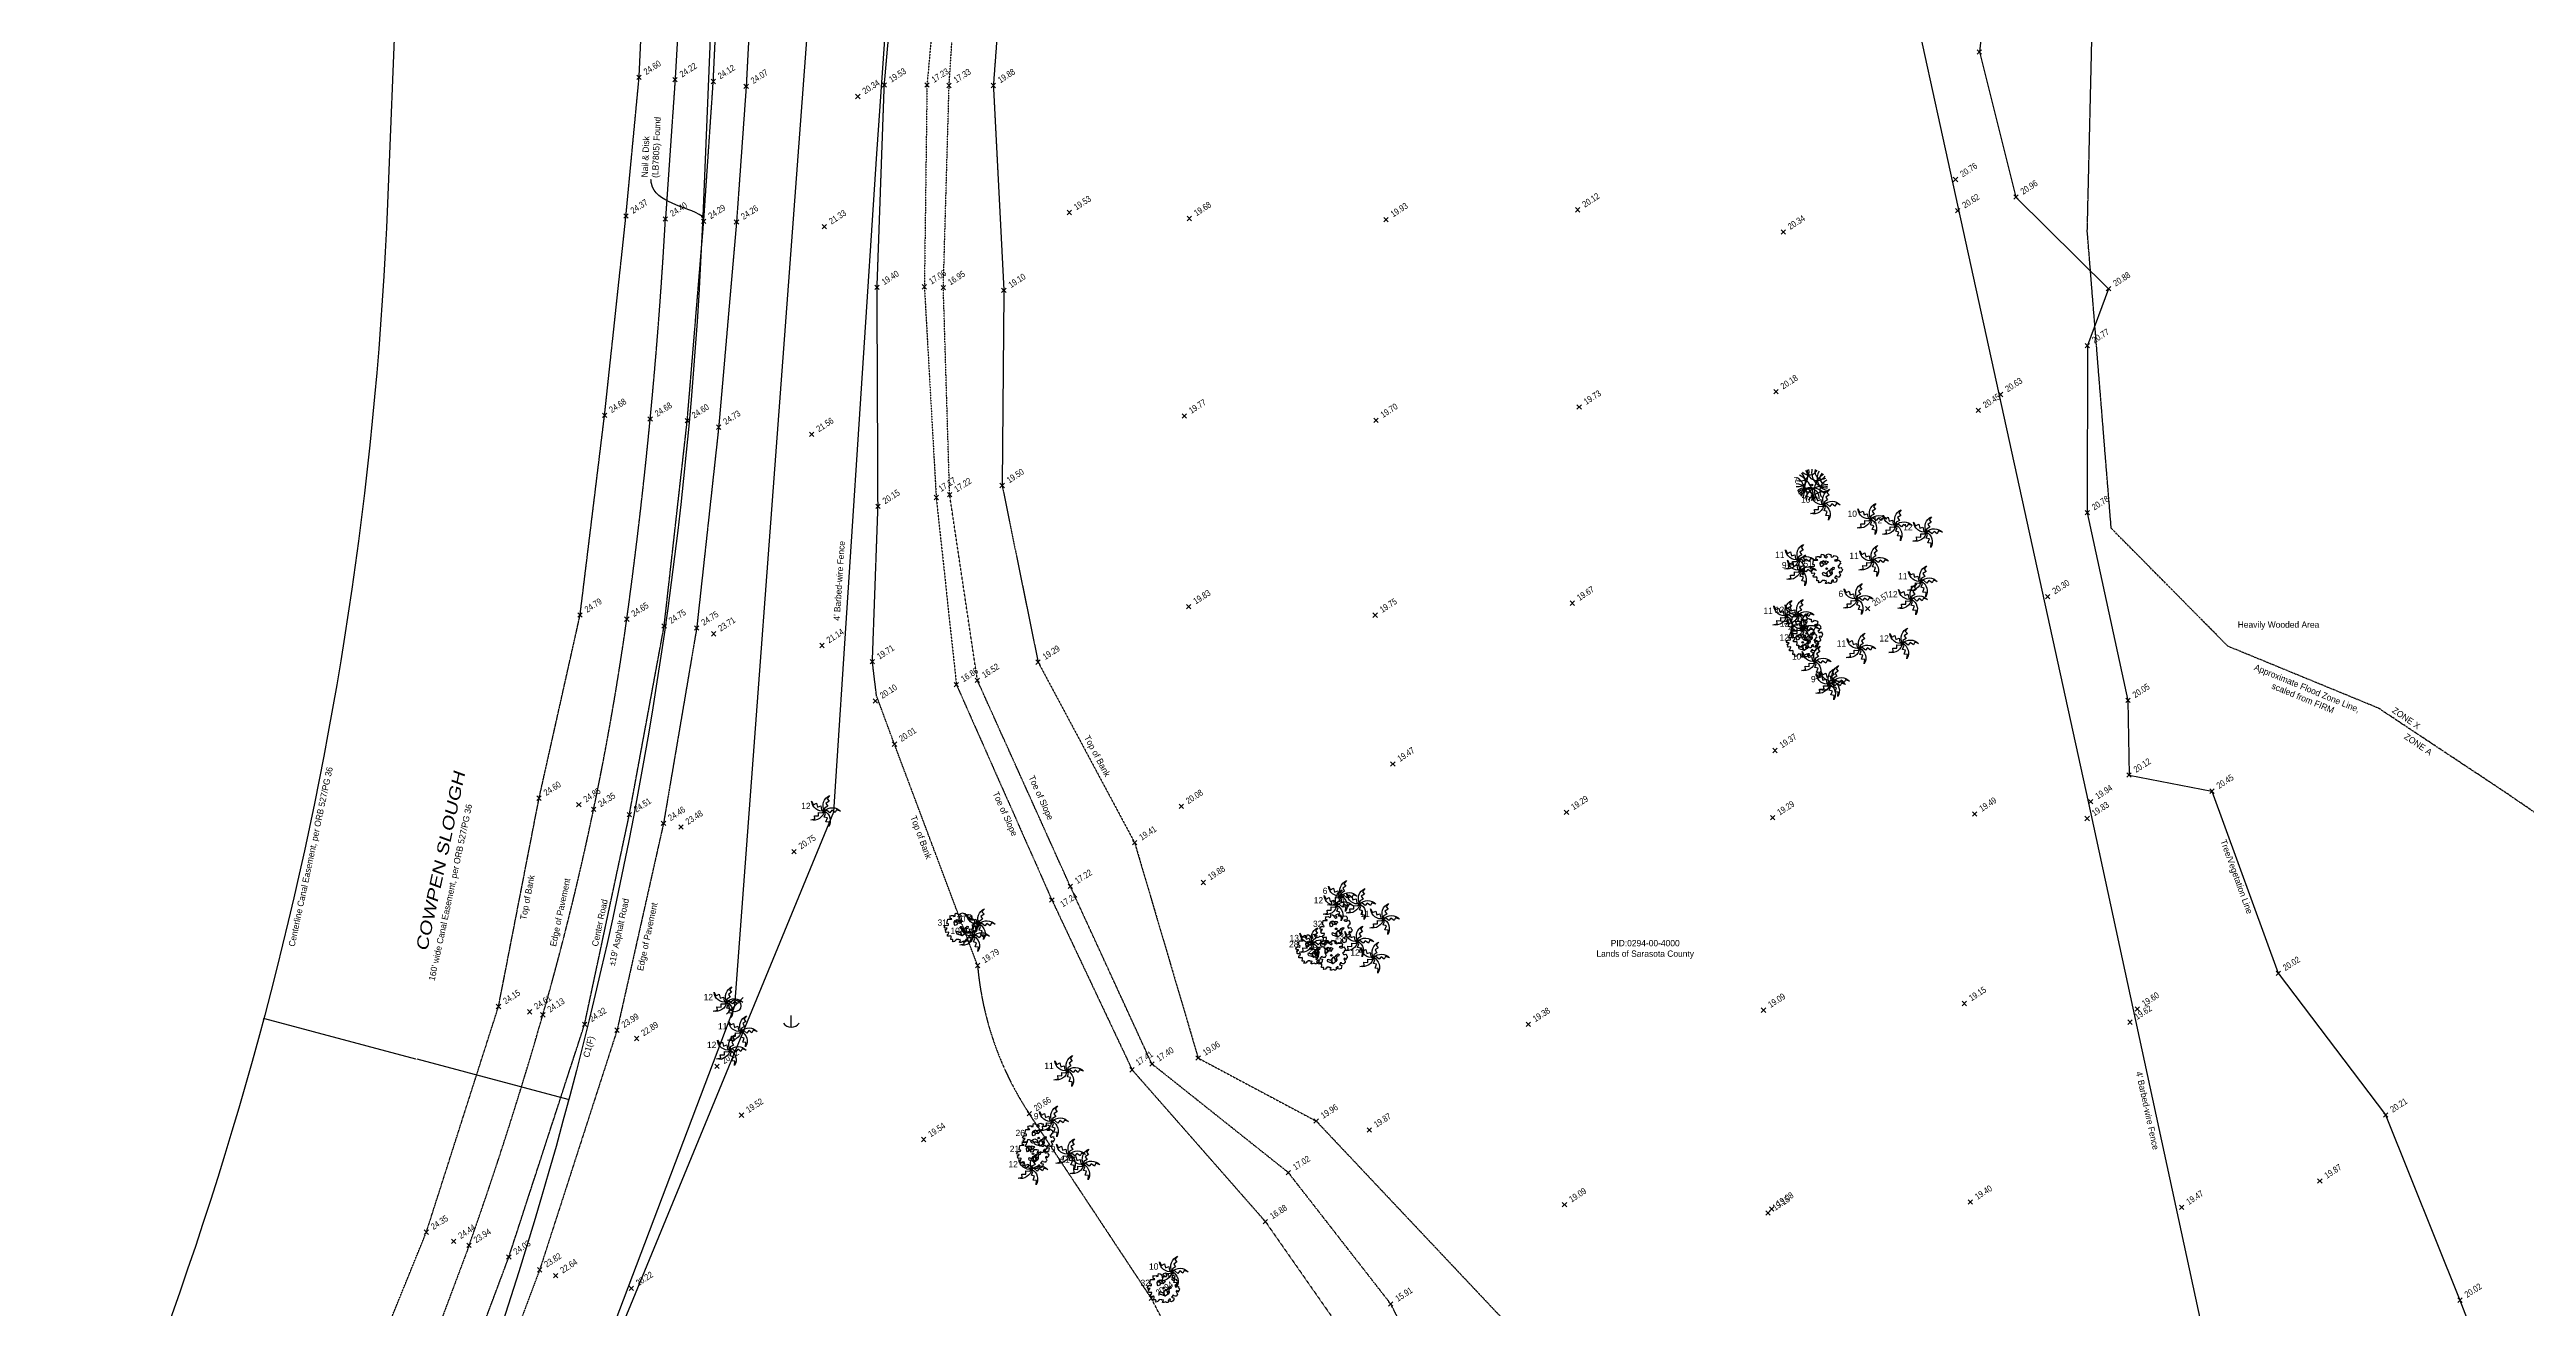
# Model space of a CAD drawing. Header units: inches. Extents: x -625442 to 34963, y -27993 to 66986.
# Drawn here: x -220324 to -212788, y 35544 to 39374 of the extents above; entities that cross this region are included whole.
import ezdxf
from ezdxf.enums import TextEntityAlignment as Align

# ---------------------------------------------------------------- set-up
doc = ezdxf.new("R2010")
doc.units = ezdxf.units.IN
doc.header["$LTSCALE"] = 0.5
doc.header["$MEASUREMENT"] = 0
doc.header["$PDMODE"] = 35
for name, pattern in [('CENTER2', [1.125, 0.75, -0.125, 0.125, -0.125]), ('DASHED2', [0.375, 0.25, -0.125]), ('DIVIDE2', [0.625, 0.25, -0.125, 0, -0.125, 0, -0.125]), ('PHANTOM', [20, 10, -2, 2, -2, 2, -2])]:
    doc.linetypes.add(name, pattern=pattern)
for name, color, linetype in [('BOUNDARY', 7, 'Continuous'), ('CL_ROAD', 227, 'CENTER2'), ('EASEMENT', 7, 'Continuous'), ('EDGE OF PAVEMENT', 253, 'DASHED2'), ('FEMA FLOOD ZONE', 190, 'PHANTOM'), ('FENCE', 7, 'FEN_LINE'), ('GUY WIRE', 10, 'Continuous'), ('OVERHEAD WIRE', 251, 'OHE_POWER_LINE'), ('POWER POLE WOODMARK', 2, 'Continuous'), ('SPOT ELEVATION TEXT', 252, 'Continuous'), ('SURVEY MONUMENTS', 1, 'Continuous'), ('TEXT', 7, 'Continuous'), ('TOE OF SLOPE', 36, 'DIVIDE2'), ('TOP OF BANK', 252, 'DASHED2'), ('TREE LINE', 73, 'Continuous'), ('Trees-Anno', 43, 'Continuous'), ('TreesMARK', 46, 'Continuous')]:
    doc.layers.add(name, color=color, linetype=linetype)
doc.styles.add('BLDG', font='IC-Romans.shx', dxfattribs={"width": 0.8})
doc.styles.add('BRG', font='swissc.ttf', dxfattribs={"width": 1.5, "oblique": 8})
doc.styles.add('ROMANS', font='ROMANS.SHX', dxfattribs={"height": 0.2})
doc.styles.get("Standard").update_dxf_attribs({"font": 'Arial.ttf'})
doc.styles.add('TXT', font='IC-Romans.shx')
doc.linetypes.add('FEN_LINE', pattern='A,0.5,-0.2,[" X ",Standard,S=0.1,R=0,X=-0.1,Y=-0.05],-0.25', length=0.95)
doc.linetypes.add('OHE_POWER_LINE', pattern='A,0.43,["OE",ROMANS,S=0.07,R=0,X=0,Y=-0.036398],0.009979,-0.121091', length=0.56107)
doc.dimstyles.new('20 SCALE', dxfattribs={"dimtxt": 1.6, "dimasz": 2, "dimexe": 0.18, "dimexo": 0.0625, "dimgap": 0.04, "dimtad": 0, "dimdec": 1, "dimzin": 0, "dimdsep": 46, "dimtxsty": 'BLDG', "dimcen": 0.09, "dimaunit": 1, "dimadec": 4, "dimazin": 0, "dimtfac": 1, "dimtdec": 1, "dimtofl": 0, "dimtmove": 2, "dimatfit": 3, "dimfxl": 1, "dimtolj": 1, "dimtzin": 0, "dimarcsym": 0})

# ---------------------------------------------------------------- blocks, each defined once
blk = doc.blocks.new('SPT10')
at = {"color": 0, "linetype": 'Continuous'}
for p, q in [((-0.35, -0.35), (0.35, 0.35)), ((0.35, -0.35), (-0.35, 0.35))]:
    blk.add_line(p, q, dxfattribs=at)
blk = doc.blocks.new('SPT3')
at = {"color": 0, "linetype": 'ByBlock', "const_width": 0.25, "flags": 128}
blk.add_lwpolyline([(-0.125, 0, 1), (0.125, 0, 1)], format="xyb", close=True, dxfattribs=at)
blk = doc.blocks.new('TREE11')
at = {"linetype": 'Continuous'}
for p, q in [((-0.134, 0.178), (-0.184, 0.176)), ((-0.156, 0.177), (-0.179, 0.211)), ((-0.132, 0.24), (-0.134, 0.178)), ((-0.134, 0.178), (-0.103, 0.129)), ((-0.094, 0.242), (-0.047, 0.184)), ((-0.034, 0.247), (-0.058, 0.14)), ((0.006, -0.194), (-0.03, -0.231)), ((0.008, -0.119), (0.006, -0.244)), ((0.008, -0.167), (0.027, -0.23)), ((0.027, -0.23), (0.058, -0.256)), ((0.065, -0.059), (0.113, -0.104)), ((0.096, -0.089), (0.115, -0.156)), ((0.113, -0.104), (0.17, -0.108)), ((0.115, -0.156), (0.157, -0.173)), ((0.141, -0.107), (0.163, -0.133))]:
    blk.add_line(p, q, dxfattribs=at)
for points in [[(-0.04, 0.357), (-0.015, 0.344), (0.008, 0.351), (0.028, 0.361), (0.015, 0.389), (-0.027, 0.402), (-0.019, 0.434), (0.006, 0.451), (0.063, 0.474), (0.102, 0.449), (0.138, 0.447), (0.147, 0.41), (0.136, 0.393), (0.141, 0.378), (0.17, 0.37), (0.196, 0.378), (0.22, 0.391), (0.243, 0.415), (0.313, 0.402), (0.339, 0.381), (0.35, 0.351), (0.344, 0.329), (0.34, 0.28), (0.289, 0.282), (0.248, 0.275), (0.265, 0.252), (0.293, 0.244), (0.328, 0.244), (0.361, 0.265), (0.39, 0.275), (0.412, 0.246), (0.437, 0.224), (0.433, 0.195), (0.446, 0.154), (0.413, 0.148), (0.388, 0.092), (0.354, 0.079), (0.368, 0.058), (0.388, 0.027), (0.422, 0.031), (0.457, 0.043), (0.483, 0.016), (0.474, 0.001), (0.503, -0.026), (0.494, -0.071), (0.476, -0.084), (0.45, -0.136), (0.429, -0.087), (0.398, -0.104), (0.399, -0.119), (0.44, -0.196), (0.432, -0.226), (0.411, -0.238), (0.409, -0.268), (0.363, -0.268), (0.329, -0.255), (0.315, -0.23), (0.28, -0.238), (0.276, -0.273), (0.246, -0.282), (0.266, -0.303), (0.327, -0.315), (0.32, -0.365), (0.306, -0.423), (0.28, -0.423), (0.248, -0.44), (0.207, -0.421), (0.216, -0.36), (0.179, -0.362), (0.166, -0.381), (0.14, -0.4), (0.162, -0.419), (0.138, -0.464), (0.091, -0.464), (0.072, -0.441), (0.001, -0.467), (-0.033, -0.467), (-0.028, -0.422), (-0.003, -0.413), (-0.014, -0.379), (-0.063, -0.389), (-0.062, -0.374), (-0.141, -0.37), (-0.149, -0.404), (-0.177, -0.406), (-0.18, -0.435), (-0.24, -0.45), (-0.26, -0.42), (-0.236, -0.405), (-0.254, -0.38), (-0.315, -0.38), (-0.303, -0.291), (-0.316, -0.259), (-0.349, -0.272), (-0.418, -0.27), (-0.422, -0.212), (-0.383, -0.196), (-0.372, -0.151), (-0.384, -0.142), (-0.455, -0.151), (-0.484, -0.125), (-0.473, -0.106), (-0.49, -0.053), (-0.458, -0.053), (-0.439, -0.033), (-0.432, -0.017), (-0.493, -0.016), (-0.518, 0.028), (-0.497, 0.053), (-0.45, 0.082), (-0.409, 0.069), (-0.382, 0.08), (-0.388, 0.119), (-0.437, 0.131), (-0.412, 0.266), (-0.287, 0.27), (-0.282, 0.283), (-0.337, 0.3), (-0.331, 0.357), (-0.341, 0.379), (-0.305, 0.383), (-0.238, 0.387), (-0.216, 0.358), (-0.176, 0.368), (-0.17, 0.404), (-0.164, 0.459), (-0.113, 0.45), (-0.059, 0.418), (-0.073, 0.387)], [(-0.118, 0.258), (-0.067, 0.236), (-0.022, 0.249), (0.027, 0.23), (0.047, 0.196), (0.015, 0.181), (-0.022, 0.128), (-0.087, 0.145), (-0.114, 0.117), (-0.121, 0.09), (-0.174, 0.064), (-0.194, 0.1), (-0.201, 0.17), (-0.18, 0.224), (-0.136, 0.243)], [(0.014, -0.114), (0.079, -0.044), (0.118, -0.048), (0.163, 0.008), (0.206, 0.048), (0.241, 0.034), (0.227, -0.023), (0.185, -0.025), (0.166, -0.07), (0.171, -0.149), (0.145, -0.196), (0.088, -0.232), (0.048, -0.263), (-0.004, -0.237), (-0.053, -0.224), (-0.108, -0.207), (-0.126, -0.167), (-0.115, -0.115), (-0.029, -0.154)]]:
    blk.add_lwpolyline(points, close=True, dxfattribs=at)
blk.add_circle((0, 0), 0.0248, dxfattribs=at)
blk = doc.blocks.new('TR_PALM')
at = {"flags": 128}
blk.add_lwpolyline([(0, 0, -0.423359), (0.213, -0.004), (0.161, 0.014), (0.143, -0.022), (0.101, 0.009), (0.074, -0.024), (0.035, 0.008), (0, 0.001, -0.425081), (0.059, -0.206), (0.064, -0.148), (0.021, -0.143), (0.04, -0.091), (-0.001, -0.08), (0.016, -0.032), (0.001, 0, -0.432562), (-0.179, -0.119), (-0.124, -0.106), (-0.129, -0.064), (-0.075, -0.066), (-0.075, -0.022), (-0.024, -0.026), (0, 0, -0.439984), (-0.168, 0.13), (-0.142, 0.082), (-0.101, 0.103), (-0.088, 0.051), (-0.045, 0.066), (-0.035, 0.015), (-0.001, 0.001, -0.429715), (0.069, 0.202), (0.037, 0.16), (0.064, 0.129), (0.021, 0.1), (0.046, 0.063), (0.003, 0.038), (-0.001, 0.001)], format="xyb", dxfattribs=at)
blk = doc.blocks.new('TREE9')
at = {"xscale": 2.399999904, "yscale": 2.399999904, "zscale": 2.399999904}
blk.add_blockref('TR_PALM', (-0.001, -0.001), dxfattribs=at)
blk = doc.blocks.new('TREE20')
at = {"linetype": 'Continuous'}
blk.add_circle((0, 0), 0.025, dxfattribs=at)
for centre, radius, start, end in [((-0.44, 0.26), 0.313, 259.47137, 39.08009), ((-0.512, -0.329), 0.367, 337.89391, 87.59768), ((-0.373, 0.416), 0.291, 249.14999, 15.23848), ((-0.714, -0.187), 0.484, 332.601, 56.76991), ((-0.605, 0.076), 0.405, 298.84179, 47.05138), ((-0.733, -0.401), 0.785, 352.83883, 64.24448), ((-0.089, 0.6), 0.286, 223.45423, 333.34679), ((0.163, 0.449), 0.309, 174.74558, 325.40406), ((0.479, 0.398), 0.488, 167.87514, 271.59509), ((0.64, -0.16), 0.56, 119.21466, 213.27818), ((0.323, 0.413), 0.231, 161.06459, 302.49762), ((0.555, 0.215), 0.392, 144.76804, 256.97326), ((0.615, -0.193), 0.367, 111.93115, 212.77317), ((0.457, 0.217), 0.206, 129.60784, 282.38499), ((-0.252, -0.367), 0.269, 331.48078, 140.2154), ((-0.034, -0.686), 0.599, 42.05024, 132.03666), ((-0.161, -0.486), 0.266, 359.40667, 143.48869), ((-0.052, -0.411), 0.288, 354.24744, 171.91889), ((0.344, -0.652), 0.615, 75.75406, 159.94395), ((0.438, -0.924), 0.708, 89.08086, 141.75977)]:
    blk.add_arc(centre, radius, start, end, dxfattribs=at)
blk = doc.blocks.new('SPT28')
at = {"color": 0, "linetype": 'Continuous'}
blk.add_line((0.53, 0.53), (-0.53, -0.53), dxfattribs=at)
blk.add_circle((0, 0), 0.375, dxfattribs=at)
blk = doc.blocks.new('SPT51')
at = {"color": 0, "linetype": 'Continuous'}
blk.add_line((0, 0), (0, 0.375), dxfattribs=at)
blk.add_arc((0, 0.3125), 0.3125, 216.869898, 323.130102, dxfattribs=at)
blk = doc.blocks.new('*D744')
at = {"layer": 'DEFPOINTS', "color": 0, "transparency": 16777216}
for p in [(-219672.4, 36423.5), (-219671.6, 36426.4), (-218744.7, 36176.3)]:
    blk.add_point(p, dxfattribs=at)
at = {"layer": 'TEXT', "color": 0, "lineweight": -2, "transparency": 16777216}
for p, q in [((-219672.3, 36423.6), (-219671.6, 36426.5)), ((-219669.7, 36425.8), (-219210.5, 36303.5)), ((-218745.9, 36179.6), (-219205.1, 36302)), ((-218744.7, 36176.4), (-218743.9, 36179.3))]:
    blk.add_line(p, q, dxfattribs=at)
at = {"layer": 'TEXT', "color": 0, "transparency": 16777216}
for points in [[(-219669.6, 36426.2), (-219669.8, 36425.5), (-219671.6, 36426.4)], [(-218745.8, 36180), (-218746, 36179.3), (-218744, 36179.1)]]:
    blk.add_solid(points, dxfattribs=at)
at = {"layer": 'TEXT', "color": 0, "transparency": 16777216, "insert": (-219207.8, 36302.7), "char_height": 1.6, "attachment_point": 5, "rotation": 345.07681, "style": 'BLDG'}
blk.add_mtext("\\A1;960.0'", dxfattribs=at)

msp = doc.modelspace()

# ---------------------------------------------------------------- linework, layer by layer
at = {"layer": 'BOUNDARY'}
msp.add_lwpolyline([(-215220.80268, 64043.88481), (-215998.24827, 63093.9977, 0.1626301766), (-218581.27069, 56302.95768), (-219295.33756, 38905.7259, -0.1030827088), (-220436.51138, 34369.63044), (-224041.13928, 26943.56825, -0.0480698895), (-225759.29655, 24128.35616), (-232751.13138, 14816.23434, -0.0821429728), (-235452.61013, 12233.93995), (-236282.58151, 11667.43194, -0.0683606838), (-239075.16348, 10275.42918), (-244667.80823, 8385.33493, -0.0559828453), (-246544.08142, 7977.44989), (-246582.75851, 7973.48282, 0.1646773725), (-250598.35836, 6138.4667), (-251667.98157, 5131.84879, 0.0898707178), (-254097.89113, 1844.09453)], format="xyb", dxfattribs=at)
at = {"layer": 'CL_ROAD'}
msp.add_lwpolyline([(-219150.83267, 35099.35513), (-218926.27925, 35700.16904), (-218695.84047, 36408.25936), (-218559.69212, 37045.92477), (-218453.80653, 37619.86519), (-218383.53187, 38244.59365), (-218333.32313, 38851.31957), (-218304.36464, 39276.83855), (-218275.81935, 39879.6829), (-218253.57625, 40545.44465), (-218201.82979, 41131.75021), (-218159.04233, 41669.09914), (-218045.20839, 42272.9492), (-217860.33237, 42880.48294), (-217673.76013, 43378.02317), (-217413.99095, 43910.06809), (-217157.20652, 44420.2183), (-216872.01844, 44922.55196), (-216553.58045, 45457.47802), (-216239.18243, 46008.81911), (-215926.08557, 46522.71261), (-215621.94092, 47050.88259), (-215305.62095, 47595.29319), (-214036.78983, 49768.75315)], dxfattribs=at)
at = {"layer": 'EASEMENT'}
msp.add_lwpolyline([(-215255.35094, 62485.96518, 0.1626301766), (-217622.07832, 56263.58777), (-218336.14519, 38866.35599, -0.1030827088), (-219572.87769, 33950.42063), (-223177.50559, 26524.35845, -0.0480698895), (-224991.60308, 23551.94768), (-231983.43791, 14239.82586, -0.0821429728), (-234911.40353, 11441.03679), (-235741.37491, 10874.52878, -0.0683606838), (-238767.79985, 9365.96362), (-244360.4446, 7475.86938, -0.0559828453), (-246446.12912, 7022.46018), (-246484.80621, 7018.49311, 0.1646773725), (-249940.43815, 5439.36656), (-251010.06136, 4432.74865, 0.0898707178), (-253236.49712, 1420.3017)], format="xyb", dxfattribs=at)
at = {"layer": 'EDGE OF PAVEMENT'}
for points in [[(-214126.03137, 49815.05544), (-215404.29911, 47667.05527), (-215728.07342, 47109.8747), (-216024.20693, 46595.50857), (-216333.98377, 46062.46539), (-216643.12442, 45537.00442), (-216959.83065, 44972.50398), (-217243.67133, 44478.09927), (-217522.69639, 43953.73989, 0.0244675236), (-217971.5011, 42908.22346, 0.0696473211), (-218267.30235, 41681.14227, 0.0018482542), (-218318.04177, 41141.68924), (-218351.95495, 40545.1337), (-218385.86374, 39879.72089), (-218420.53965, 39282.29883), (-218449.84846, 38858.60696, -0.020264375), (-218567.42077, 37640.92735, -0.0347797145), (-218822.87531, 36437.17716, -0.0154318935), (-219047.19097, 35735.71479), (-219266.52038, 35149.5342)], [(-213949.1308, 49711.13197), (-215211.73491, 47549.47203), (-215539.347, 46988.94751), (-215841.96208, 46472.3327), (-216147.71419, 45951.06432), (-216465.27932, 45412.48266), (-216781.02202, 44868.77143), (-217069.99376, 44369.07286), (-217324.57094, 43870.75507), (-217569.20465, 43342.64368, 0.0456846101), (-217948.50551, 42251.3298, 0.0533268061), (-218101.80605, 41141.1948), (-218139.00262, 40544.77147), (-218172.80801, 39864.23708), (-218204.18749, 39262.33797), (-218233.66771, 38849.20377), (-218287.93025, 38225.18856), (-218354.76576, 37614.2281), (-218455.73223, 37019.90161), (-218597.1404, 36390.54701), (-218832.59079, 35661.54562), (-219055.75037, 35067.33131)]]:
    msp.add_lwpolyline(points, format="xyb", dxfattribs=at)
at = {"layer": 'FEMA FLOOD ZONE'}
msp.add_lwpolyline([(-210936.20274, 35336.86771), (-211650.92597, 36223.53279), (-212207.02973, 36672.62127), (-212857.24325, 37117.43274), (-213238.52313, 37370.41994), (-213696.23903, 37558.60941), (-214051.28982, 37917.88007), (-214124.01105, 38820.33405), (-214098.39791, 39899.1789), (-214162.56378, 40057.42924), (-214594.89268, 40751.32247), (-214766.00148, 41358.66129), (-214376.59712, 42732.51266), (-214256.82102, 42950.64126), (-212853.43188, 45552.35941), (-212040.08279, 47333.66524), (-210310.47485, 51254.04194)], dxfattribs=at)
at = {"layer": 'FENCE'}
for points in [[(-219926.16426, 32283.13143), (-219280.89032, 33831.85857), (-218562.07734, 35537.54031), (-217937.55289, 37055.09066), (-217806.37529, 39056.54679), (-217655.26042, 41219.26017), (-217554.34276, 42763.95999)], [(-213167.98824, 32679.97527), (-214112.26424, 37048.47446), (-215098.9217, 41554.5855)]]:
    msp.add_lwpolyline(points, dxfattribs=at)
at = {"layer": 'OVERHEAD WIRE'}
msp.add_lwpolyline([(-216603.2799, 30334.37478), (-219965.50712, 31904.49087), (-218238.50498, 36464.53545), (-217892.33383, 41118.22265), (-217570.38244, 45371.53407)], dxfattribs=at)
at = {"layer": 'TOE OF SLOPE'}
for points in [[(-216100.76989, 35278.25967), (-216243.04846, 35557.48061), (-216554.76097, 35957.38258), (-216969.7494, 36287.87307), (-217218.15437, 36828.33877), (-217500.65129, 37454.87388), (-217585.16022, 38019.79661), (-217604.40933, 38649.70463), (-217586.85261, 39264.62612), (-217545.81302, 39910.27668), (-217452.1092, 40569.79594), (-217463.12521, 40819.85115), (-217449.27878, 41567.32125), (-217393.72404, 42223.31226), (-217311.18315, 42684.98895), (-217241.67457, 43268.32996), (-217072.36569, 43686.64288), (-216755.88287, 43899.92493), (-216376.2727, 43873.11209), (-215789.21613, 43844.4665), (-215528.41018, 43772.98188)], [(-217338.56477, 43327.13034), (-217391.94622, 42719.68814), (-217443.9908, 42218.79365), (-217504.64196, 41624.92219), (-217516.52424, 40826.49475), (-217513.02105, 40572.2628), (-217595.80126, 39920.44142), (-217654.08359, 39265.89481), (-217662.07129, 38652.15829), (-217626.01447, 38011.07634), (-217564.70652, 37442.05452), (-217274.3168, 36786.80141), (-217030.02076, 36269.88762), (-216624.70658, 35808.29825), (-216399.96133, 35486.40379)]]:
    msp.add_lwpolyline(points, dxfattribs=at)
at = {"layer": 'TOP OF BANK'}
for points in [[(-219411.64622, 35199.19626), (-219177.25322, 35776.08766), (-218957.64349, 36462.59911), (-218834.24625, 37096.32899), (-218709.5107, 37653.44033), (-218635.08596, 38261.29187), (-218569.98213, 38867.27201), (-218529.93423, 39289.75173), (-218502.09804, 39881.91553), (-218455.34826, 40551.90319), (-218459.12161, 41124.65555), (-218454.11944, 41689.03926), (-218439.99549, 42320.36677), (-218420.33686, 42940.89611), (-218418.86035, 43344.05874), (-218398.58727, 43898.1151)], [(-217147.22242, 43249.04301), (-217214.51502, 42669.28126), (-217260.07486, 42216.49218), (-217328.1875, 41597.11566), (-217333.87618, 41248.42889), (-217343.61526, 40787.83696), (-217330.05528, 40567.54929), (-217406.04393, 39884.59469), (-217452.26662, 39264.61154), (-217420.24953, 38641.51166), (-217425.43995, 38047.61921), (-217316.05855, 37510.12092), (-217022.33877, 36960.74134), (-216829.10914, 36305.77726), (-216470.02823, 36114.20339), (-215658.28989, 35253.11098)]]:
    msp.add_lwpolyline(points, dxfattribs=at)
msp.add_lwpolyline([(-216764.12226, 35178.57194), (-216971.78602, 35575.20639), (-217343.06698, 36136.52075, -0.1251289823), (-217500.25071, 36587.43409), (-217753.09024, 37260.71636), (-217807.6403, 37408.18184), (-217820.16355, 37511.38742), (-217803.10137, 37984.1055), (-217805.91432, 38650.3997), (-217783.8878, 39266.50555), (-217725.13098, 39925.56248), (-217626.54382, 40574.30943), (-217623.2655, 40865.85327), (-217596.59876, 41640.55164), (-217548.77751, 42222.88143), (-217515.88104, 42765.20181), (-217579.00635, 42872.22814), (-217625.21677, 43104.50261)], format="xyb", dxfattribs=at)
at = {"layer": 'TREE LINE'}
msp.add_lwpolyline([(-214401.94524, 39819.60928), (-214452.10695, 39366.54434), (-214341.21789, 38925.36067), (-214059.40357, 38646.23425), (-214123.67521, 38473.27302), (-214124.07907, 37965.00511), (-214000.37954, 37394.02129), (-213996.89268, 37166.66889), (-213744.97228, 37117.64771), (-213543.04825, 36563.61945), (-213216.57089, 36132.667), (-212990.43269, 35569.21519), (-212903.21643, 35342.23623)], dxfattribs=at)

# ---------------------------------------------------------------- block references
at = {"layer": 'GUY WIRE', "xscale": 96, "yscale": 96, "zscale": 96}
msp.add_blockref('SPT51', (-218067.03299, 36399.67829), dxfattribs=at)
at = {"layer": 'POWER POLE WOODMARK', "xscale": 48, "yscale": 48, "zscale": 48}
msp.add_blockref('SPT28', (-218238.50498, 36464.53545), dxfattribs=at)
at = {"layer": 'SPOT ELEVATION TEXT', "xscale": 19.2, "yscale": 19.2, "zscale": 19.2}
for p in [(-214452.10695, 39366.54434), (-218529.93423, 39289.75173), (-218420.53965, 39282.29883), (-218304.36464, 39276.83855), (-218204.18749, 39262.33797), (-217783.8878, 39266.50555), (-217654.08359, 39265.89481), (-217586.85261, 39264.62612), (-217452.26662, 39264.61154), (-217864.54147, 39231.02443), (-214524.92943, 38978.5375), (-217221.14575, 38878.16273), (-215674.30935, 38886.39314), (-214518.32227, 38883.81381), (-214341.21789, 38925.36067), (-218569.98213, 38867.27201), (-218449.84846, 38858.60696), (-218333.32313, 38851.31957), (-218233.66771, 38849.20377), (-217966.17206, 38835.0134), (-216855.71847, 38860.06108), (-216257.46699, 38856.73615), (-215048.98826, 38818.89387), (-217662.07129, 38652.15829), (-217805.91432, 38650.3997), (-217604.40933, 38649.70463), (-217420.24953, 38641.51166), (-214059.40357, 38646.23425), (-214123.67521, 38473.27302), (-215669.84156, 38286.2036), (-215071.12088, 38333.03462), (-214455.52417, 38276.08774), (-214387.92776, 38324.6383), (-218635.08596, 38261.29187), (-218496.19473, 38249.63396), (-218383.53187, 38244.59365), (-218287.93025, 38225.18856), (-218004.76828, 38203.1018), (-216871.28569, 38259.02347), (-216288.33588, 38246.29758), (-217803.10137, 37984.1055), (-217626.01447, 38011.07634), (-217585.16022, 38019.79661), (-217425.43995, 38047.61921), (-214124.07907, 37965.00511), (-216857.76534, 37679.22536), (-215690.53285, 37689.81531), (-214792.29876, 37673.10917), (-214244.34329, 37709.79167), (-218709.5107, 37653.44033), (-218567.42077, 37640.92735), (-218453.80653, 37619.86519), (-218354.76576, 37614.2281), (-216290.61674, 37653.26362), (-218303.31854, 37596.42705), (-217973.58824, 37560.77926), (-217820.16355, 37511.38742), (-217500.65129, 37454.87388), (-217316.05855, 37510.12092), (-217811.35915, 37391.88679), (-217564.70652, 37442.05452), (-214000.37954, 37394.02129), (-217753.09024, 37260.71636), (-215074.42527, 37241.37575), (-216236.93595, 37200.13252), (-213996.89268, 37166.66889), (-218834.24625, 37096.32899), (-218713.28024, 37076.46977), (-216880.60031, 37071.43142), (-214113.59315, 37086.00525), (-213744.97228, 37117.64771), (-218668.41577, 37062.15244), (-218559.69212, 37045.92477), (-218455.73223, 37019.90161), (-218402.49024, 37008.33689), (-215708.55641, 37052.96585), (-215081.34931, 37036.94671), (-214466.46025, 37048.08268), (-214124.32138, 37034.54943), (-218058.72364, 36934.01162), (-217022.33877, 36960.74134), (-217274.3168, 36786.80141), (-217218.15437, 36828.33877), (-216813.33078, 36839.85382), (-217500.25071, 36587.43409), (-213543.04825, 36563.61945), (-214497.92151, 36471.74857), (-218957.64349, 36462.59911), (-218863.19417, 36446.31727), (-218822.87531, 36437.17716), (-218695.84047, 36408.25936), (-215824.76701, 36408.31453), (-215109.01004, 36451.53039), (-213994.02934, 36415.02477), (-213971.71436, 36455.18631), (-218597.1404, 36390.54701), (-218537.65104, 36365.35884), (-218292.87735, 36280.5045), (-217030.02076, 36269.88762), (-216969.7494, 36287.87307), (-216829.10914, 36305.77726), (-218218.45231, 36131.96439), (-217343.06698, 36136.52075), (-216470.02823, 36114.20339), (-213216.57089, 36132.667), (-217664.38088, 36057.90614), (-216308.36228, 36087.07501), (-216554.76097, 35957.38258), (-214479.74388, 35867.60927), (-213416.57752, 35931.71838), (-216624.70658, 35808.29825), (-215714.49831, 35859.55047), (-215095.4085, 35834.30856), (-215084.0706, 35846.6713), (-213836.89814, 35851.96155), (-219177.25322, 35776.08766), (-219094.00541, 35748.50665), (-219047.19097, 35735.71479), (-218926.27925, 35700.16904), (-218832.59079, 35661.54562), (-218783.78633, 35643.51499), (-218553.8136, 35604.85641), (-216971.78602, 35575.20639), (-212990.43269, 35569.21519), (-216243.04846, 35557.48061)]:
    msp.add_blockref('SPT10', p, dxfattribs=at)
at = {"layer": 'SURVEY MONUMENTS', "xscale": 19.2, "yscale": 19.2, "zscale": 19.2}
msp.add_blockref('SPT3', (-218336.81359, 38866.42689), dxfattribs=at)
at = {"layer": 'TreesMARK', "color": 7, "xscale": 96, "yscale": 96, "zscale": 96}
msp.add_blockref('TREE20', (-214961.91054, 38049.37108), dxfattribs=at)
at = {"layer": 'TreesMARK', "color": 46, "xscale": 96, "yscale": 96, "zscale": 96}
for name, p in [('TREE9', (-214924.46177, 37989.72643)), ('TREE9', (-214782.97129, 37946.39096)), ('TREE9', (-214706.22666, 37927.25819)), ('TREE9', (-214613.54223, 37906.2457)), ('TREE9', (-215003.17915, 37822.05652)), ('TREE9', (-214997.01631, 37790.19367)), ('TREE11', (-214917.04857, 37794.5656)), ('TREE9', (-214777.45217, 37818.88459)), ('TREE9', (-214629.23527, 37756.63527)), ('TREE9', (-215038.94247, 37651.32916)), ('TREE9', (-215004.30997, 37654.42554)), ('TREE9', (-214824.67979, 37702.98399)), ('TREE9', (-214659.13061, 37701.75698)), ('TREE11', (-214989.95027, 37570.50166)), ('TREE9', (-214989.02356, 37612.3254)), ('TREE11', (-214977.55944, 37597.8566)), ('TREE9', (-214686.04804, 37567.6146)), ('TREE9', (-214952.32011, 37512.52997)), ('TREE9', (-214815.94909, 37552.19826)), ('TREE9', (-214908.58711, 37443.38419)), ('TREE9', (-214896.32648, 37453.31419)), ('TREE9', (-217966.40871, 37057.66318)), ('TREE9', (-216407.14208, 36770.73361)), ('TREE9', (-216394.0702, 36799.23055)), ('TREE9', (-216337.75847, 36775.05567)), ('TREE9', (-216265.60948, 36729.40657)), ('TREE11', (-217551.63484, 36702.45419)), ('TREE9', (-217512.50801, 36677.37375)), ('TREE9', (-217495.24746, 36713.64462)), ('TREE9', (-216480.56151, 36655.58746)), ('TREE11', (-216409.23491, 36698.77803)), ('TREE9', (-216343.79453, 36660.82666)), ('TREE11', (-216482.18666, 36636.97286)), ('TREE11', (-216423.69232, 36617.96195)), ('TREE9', (-216295.68505, 36611.96235)), ('TREE9', (-218263.22084, 36476.31415)), ('TREE9', (-218219.49434, 36387.54538)), ('TREE9', (-218253.03857, 36330.75546)), ('TREE9', (-217226.71282, 36267.2768)), ('TREE11', (-217314.3022, 36062.50693)), ('TREE9', (-217273.06701, 36113.5952)), ('TREE11', (-217331.90752, 36014.39263)), ('TREE9', (-217221.00982, 36013.56909)), ('TREE9', (-217177.5635, 35982.38138)), ('TREE9', (-217335.68074, 35967.68262)), ('TREE11', (-216934.10207, 35606.57239)), ('TREE9', (-216908.23388, 35656.24701))]:
    msp.add_blockref(name, p, dxfattribs=at)

# ---------------------------------------------------------------- texts
at = {"layer": 'SPOT ELEVATION TEXT', "style": 'BLDG', "width": 0.8}
for s, p in [('24.60', (-218484.82206, 39311.35154)), ('24.22', (-218375.42747, 39303.89864)), ('24.12', (-218259.25246, 39298.43836)), ('24.07', (-218159.07532, 39283.93779)), ('20.34', (-217819.4293, 39252.62424)), ('19.53', (-217738.77563, 39288.10536)), ('17.23', (-217608.97142, 39287.49463)), ('17.33', (-217541.74044, 39286.22593)), ('19.88', (-217407.15445, 39286.21135)), ('20.76', (-214479.81725, 39000.13731)), ('20.96', (-214296.10572, 38946.96048)), ('24.37', (-218524.86996, 38888.87182)), ('24.40', (-218404.73628, 38880.20677)), ('24.29', (-218288.21095, 38872.91938)), ('24.26', (-218188.55554, 38870.80358)), ('21.33', (-217921.05988, 38856.61322)), ('19.53', (-217176.03357, 38899.76255)), ('19.68', (-216810.6063, 38881.66089)), ('19.93', (-216212.35482, 38878.33597)), ('20.12', (-215629.19718, 38907.99295)), ('20.62', (-214473.2101, 38905.41363)), ('20.34', (-215003.87609, 38840.49368)), ('19.40', (-217760.80214, 38671.99951)), ('17.06', (-217616.95911, 38673.7581)), ('16.95', (-217559.29715, 38671.30445)), ('19.10', (-217375.13736, 38663.11147)), ('20.88', (-214014.2914, 38667.83407)), ('20.77', (-214078.56304, 38494.87284)), ('20.18', (-215026.0087, 38354.63443)), ('20.63', (-214342.81558, 38346.23811)), ('24.68', (-218589.97378, 38282.89168)), ('24.68', (-218451.08256, 38271.23377)), ('24.60', (-218338.41969, 38266.19347)), ('19.77', (-216826.17352, 38280.62328)), ('19.70', (-216243.2237, 38267.8974)), ('19.73', (-215624.72939, 38307.80341)), ('20.45', (-214410.41199, 38297.68755)), ('24.73', (-218242.81808, 38246.78837)), ('21.56', (-217959.6561, 38224.70161)), ('17.17', (-217587.54936, 38043.01458)), ('17.22', (-217540.04805, 38041.39642)), ('19.50', (-217380.32778, 38069.21903)), ('20.15', (-217757.98919, 38005.70531)), ('20.78', (-214078.96689, 37986.60492)), ('20.30', (-214199.23112, 37731.39148)), ('24.79', (-218664.39853, 37675.04014)), ('24.65', (-218522.3086, 37662.52716)), ('19.83', (-216812.65317, 37700.82518)), ('19.75', (-216245.50456, 37674.86343)), ('19.67', (-215645.42067, 37711.41512)), ('20.57', (-214747.18659, 37694.70898)), ('24.75', (-218408.69435, 37641.465)), ('24.75', (-218309.65359, 37635.82791)), ('23.71', (-218258.20636, 37618.02687)), ('21.14', (-217928.47607, 37582.37908)), ('19.71', (-217775.05137, 37532.98723)), ('19.29', (-217270.94638, 37531.72073)), ('16.86', (-217519.59434, 37463.65434)), ('16.52', (-217455.53911, 37476.47369)), ('20.10', (-217766.24697, 37413.4866)), ('20.05', (-213955.26736, 37415.6211)), ('20.01', (-217707.97806, 37282.31617)), ('19.47', (-216191.82378, 37221.73233)), ('19.37', (-215029.3131, 37262.97556)), ('20.12', (-213951.78051, 37188.2687)), ('20.45', (-213699.86011, 37139.24753)), ('24.60', (-218789.13408, 37117.9288)), ('24.85', (-218668.16807, 37098.06958)), ('24.35', (-218623.3036, 37083.75225)), ('24.51', (-218514.57994, 37067.52459)), ('20.08', (-216835.48814, 37093.03124)), ('19.29', (-215663.44424, 37074.56566)), ('19.29', (-215036.23714, 37058.54653)), ('19.49', (-214421.34808, 37069.68249)), ('19.83', (-214079.2092, 37056.14925)), ('19.94', (-214068.48098, 37107.60507)), ('24.46', (-218410.62006, 37041.50142)), ('23.48', (-218357.37807, 37029.9367)), ('19.41', (-216977.22659, 36982.34115)), ('20.75', (-218013.61146, 36955.61143)), ('17.22', (-217173.0422, 36849.93859)), ('19.88', (-216768.21861, 36861.45364)), ('17.24', (-217217.46049, 36779.16089)), ('19.79', (-217455.13853, 36609.03391)), ('20.02', (-213497.93607, 36585.21927)), ('24.15', (-218912.53132, 36484.19892)), ('24.61', (-218818.082, 36467.91709)), ('24.13', (-218777.76314, 36458.77698)), ('19.09', (-215063.89786, 36473.1302)), ('19.15', (-214452.80934, 36493.34838)), ('19.60', (-213926.60218, 36476.78612)), ('24.32', (-218650.7283, 36429.85917)), ('23.99', (-218552.02822, 36412.14682)), ('22.89', (-218492.53887, 36386.95865)), ('19.38', (-215779.65484, 36429.91434)), ('19.62', (-213948.91716, 36436.62459)), ('20.22', (-218247.76517, 36302.10431)), ('17.41', (-216987.89493, 36297.22956)), ('17.40', (-216924.63722, 36309.47288)), ('19.06', (-216783.99697, 36327.37708)), ('19.52', (-218173.34014, 36153.5642)), ('20.66', (-217297.9548, 36158.12056)), ('20.21', (-213171.45872, 36154.26682)), ('19.54', (-217619.2687, 36079.50596)), ('19.96', (-216424.91605, 36135.8032)), ('19.87', (-216263.2501, 36108.67483)), ('17.02', (-216509.6488, 35978.98239)), ('19.87', (-213371.46535, 35953.31819)), ('19.09', (-215669.38613, 35881.15028)), ('19.15', (-215050.29633, 35855.90838)), ('19.08', (-215038.95843, 35868.27111)), ('19.40', (-214434.6317, 35889.20908)), ('19.47', (-213791.78597, 35873.56136)), ('24.35', (-219132.14104, 35797.68747)), ('24.44', (-219048.89324, 35770.10647)), ('16.88', (-216579.5944, 35829.89806)), ('23.94', (-219002.0788, 35757.3146)), ('24.03', (-218881.16708, 35721.76885)), ('23.82', (-218787.47861, 35683.14543)), ('22.64', (-218738.67415, 35665.11481)), ('20.22', (-218508.70142, 35626.45623)), ('20.94', (-216926.67385, 35596.8062)), ('15.91', (-216197.93629, 35579.08042)), ('20.02', (-212945.32051, 35590.81501))]:
    msp.add_text(s, height=19.2, rotation=33, dxfattribs=at).set_placement(p, align=Align.CENTER)
at = {"layer": 'TEXT'}
for s, insert, char_height, attachment_point, rotation, style in [('Nail & Disk \\P(LB7805) Found ', (-218523.02035, 38985.4548), 19.2, 1, 87.649622287, 'TXT'), ("4' Barbed-wire Fence", (-217938.77581, 37636.89244), 19.2, 1, 86.262088915, 'TXT'), ('Approximate Flood Zone Line, \\Pscaled from FIRM', (-213452.04661, 37439.60426), 19.2, 2, 337.650030391, 'TXT'), ('ZONE X', (-213148.29748, 37347.81857), 19.2, 2, 325.623945295, 'TXT'), ('Top of Bank', (-217160.25819, 37290.42396), 19.2, 1, 298.130701124, 'TXT'), ('ZONE A', (-213111.86037, 37268.05289), 19.2, 2, 325.623945295, 'TXT'), ('Centerline Canal Easement, per ORB 527/PG 36', (-219596.88242, 36647.39785), 19.2, 1, 77.947708172, 'TXT'), ('COWPEN SLOUGH', (-219151.94505, 36908.81887), 36, 2, 77.947777778, 'BRG'), ('Toe of Slope', (-217328.13918, 37168.31731), 19.2, 1, 294.270023201, 'TXT'), ("160' wide Canal Easement, per ORB 527/PG 36", (-219170.8504, 36543.47587), 19.2, 1, 77.947708172, 'TXT'), ('Toe of Slope', (-217437.32325, 37119.40492), 19.2, 1, 294.270023201, 'TXT'), ('Top of Bank', (-217687.26016, 37045.66229), 19.2, 1, 290.582800524, 'TXT'), ('Tree/Vegetation Line', (-213701.53605, 36972.97118), 19.2, 1, 290.025039596, 'TXT'), ('Top of Bank', (-218892.8809, 36728.29805), 19.2, 1, 78.981477334, 'TXT'), ('Edge of Pavement', (-218801.75048, 36647.71776), 19.2, 1, 77.947708172, 'TXT'), ('Center Road', (-218674.2861, 36648.01536), 19.2, 1, 77.947708172, 'TXT'), ("%%P19' Asphalt Road", (-218622.94105, 36588.77608), 19.2, 1, 77.947708172, 'TXT'), ('Edge of Pavement', (-218536.72046, 36573.75056), 19.2, 1, 77.947708172, 'TXT'), ('C1(F)', (-218668.5528, 36336.44791), 19.2, 8, 75.878788955, 'TXT'), ("4' Barbed-wire Fence", (-213957.62669, 36266.80572), 19.2, 1, 282.350561994, 'TXT')]:
    msp.add_mtext(s, dxfattribs=dict(at, insert=insert, char_height=char_height, attachment_point=attachment_point, rotation=rotation, style=style))
at = {"layer": 'TEXT', "char_height": 19.2, "attachment_point": 2, "style": 'TXT'}
for s, insert in [('Heavily Wooded Area', (-213542.29052, 37634.05247)), ('PID:0294-00-4000\\PLands of Sarasota County', (-215468.98101, 36665.03865))]:
    msp.add_mtext(s, dxfattribs=dict(at, insert=insert))
at = {"layer": 'Trees-Anno', "char_height": 19.2, "attachment_point": 9, "style": 'TXT'}
for s, insert in [('7', (-215003.77146, 38054.78898)), ('10', (-214966.32269, 37995.14433)), ('10', (-214824.8322, 37951.80886)), ('12', (-214748.08758, 37932.67609)), ('12', (-214655.40315, 37911.6636)), ('11', (-215045.04007, 37827.47442)), ('11', (-214819.31309, 37824.30249)), ('9', (-215038.87723, 37795.61157)), ('51', (-214958.90948, 37799.9835)), ('11', (-214671.09618, 37762.05317)), ('12', (-215046.17089, 37659.84344)), ('6', (-214866.5407, 37708.40189)), ('12', (-214700.99152, 37707.17488)), ('11', (-215080.80339, 37656.74706)), ('12', (-215030.88448, 37617.7433)), ('4', (-215019.42035, 37603.2745)), ('12', (-215031.81119, 37575.91956)), ('10', (-214994.18102, 37517.94787)), ('11', (-214857.81001, 37557.61616)), ('12', (-214727.90896, 37573.0325)), ('9', (-214950.44803, 37448.80209)), ('9', (-214938.1874, 37458.73209)), ('12', (-218008.26962, 37063.08108)), ('12', (-216449.003, 36776.15151)), ('6', (-216435.93112, 36804.64845)), ('11', (-216379.61938, 36780.47357)), ('31', (-217593.49575, 36707.87209)), ('10', (-217554.36893, 36682.79165)), ('10', (-217537.10837, 36719.06252)), ('32', (-216451.09582, 36704.19593)), ('11', (-216307.4704, 36734.82447)), ('28', (-216524.04758, 36642.39076)), ('13', (-216522.42243, 36661.00536)), ('23', (-216465.55324, 36623.37985)), ('13', (-216385.65544, 36666.24456)), ('12', (-216337.54597, 36617.38025)), ('12', (-218305.08176, 36481.73205)), ('11', (-218261.35525, 36392.96328)), ('12', (-218294.89948, 36336.17336)), ('11', (-217268.57373, 36272.6947)), ('9', (-217314.92793, 36119.0131)), ('21', (-217373.76843, 36019.81053)), ('26', (-217356.16312, 36067.92483)), ('9', (-217262.87074, 36018.98699)), ('12', (-217377.54166, 35973.10052)), ('11', (-217219.42442, 35987.79928)), ('10', (-216950.0948, 35661.66491)), ('32', (-216975.96298, 35611.99029))]:
    msp.add_mtext(s, dxfattribs=dict(at, insert=insert))

# ---------------------------------------------------------------- dimensions: what is measured, and where the dimension line sits
at = {"layer": 'TEXT'}
dim = msp.add_aligned_dim(p1=(-218744.74497, 36176.29685), p2=(-219672.36604, 36423.51974), distance=-2.93463, dimstyle='20 SCALE', override={"dimpost": "<>'"}, dxfattribs=at)
dim.commit()
dim.dimension.update_dxf_attribs({"geometry": '*D744', "text_midpoint": (-219207.79977, 36302.74394)})

# ---------------------------------------------------------------- leaders
at = {"layer": 'TEXT', "path_type": 1}
msp.add_leader([(-218336.81359, 38866.42689), (-218492.29177, 38966.10156), (-218494.18618, 38979.08947)], dimstyle='20 SCALE', dxfattribs=at)

doc.saveas('drawing.dxf')
